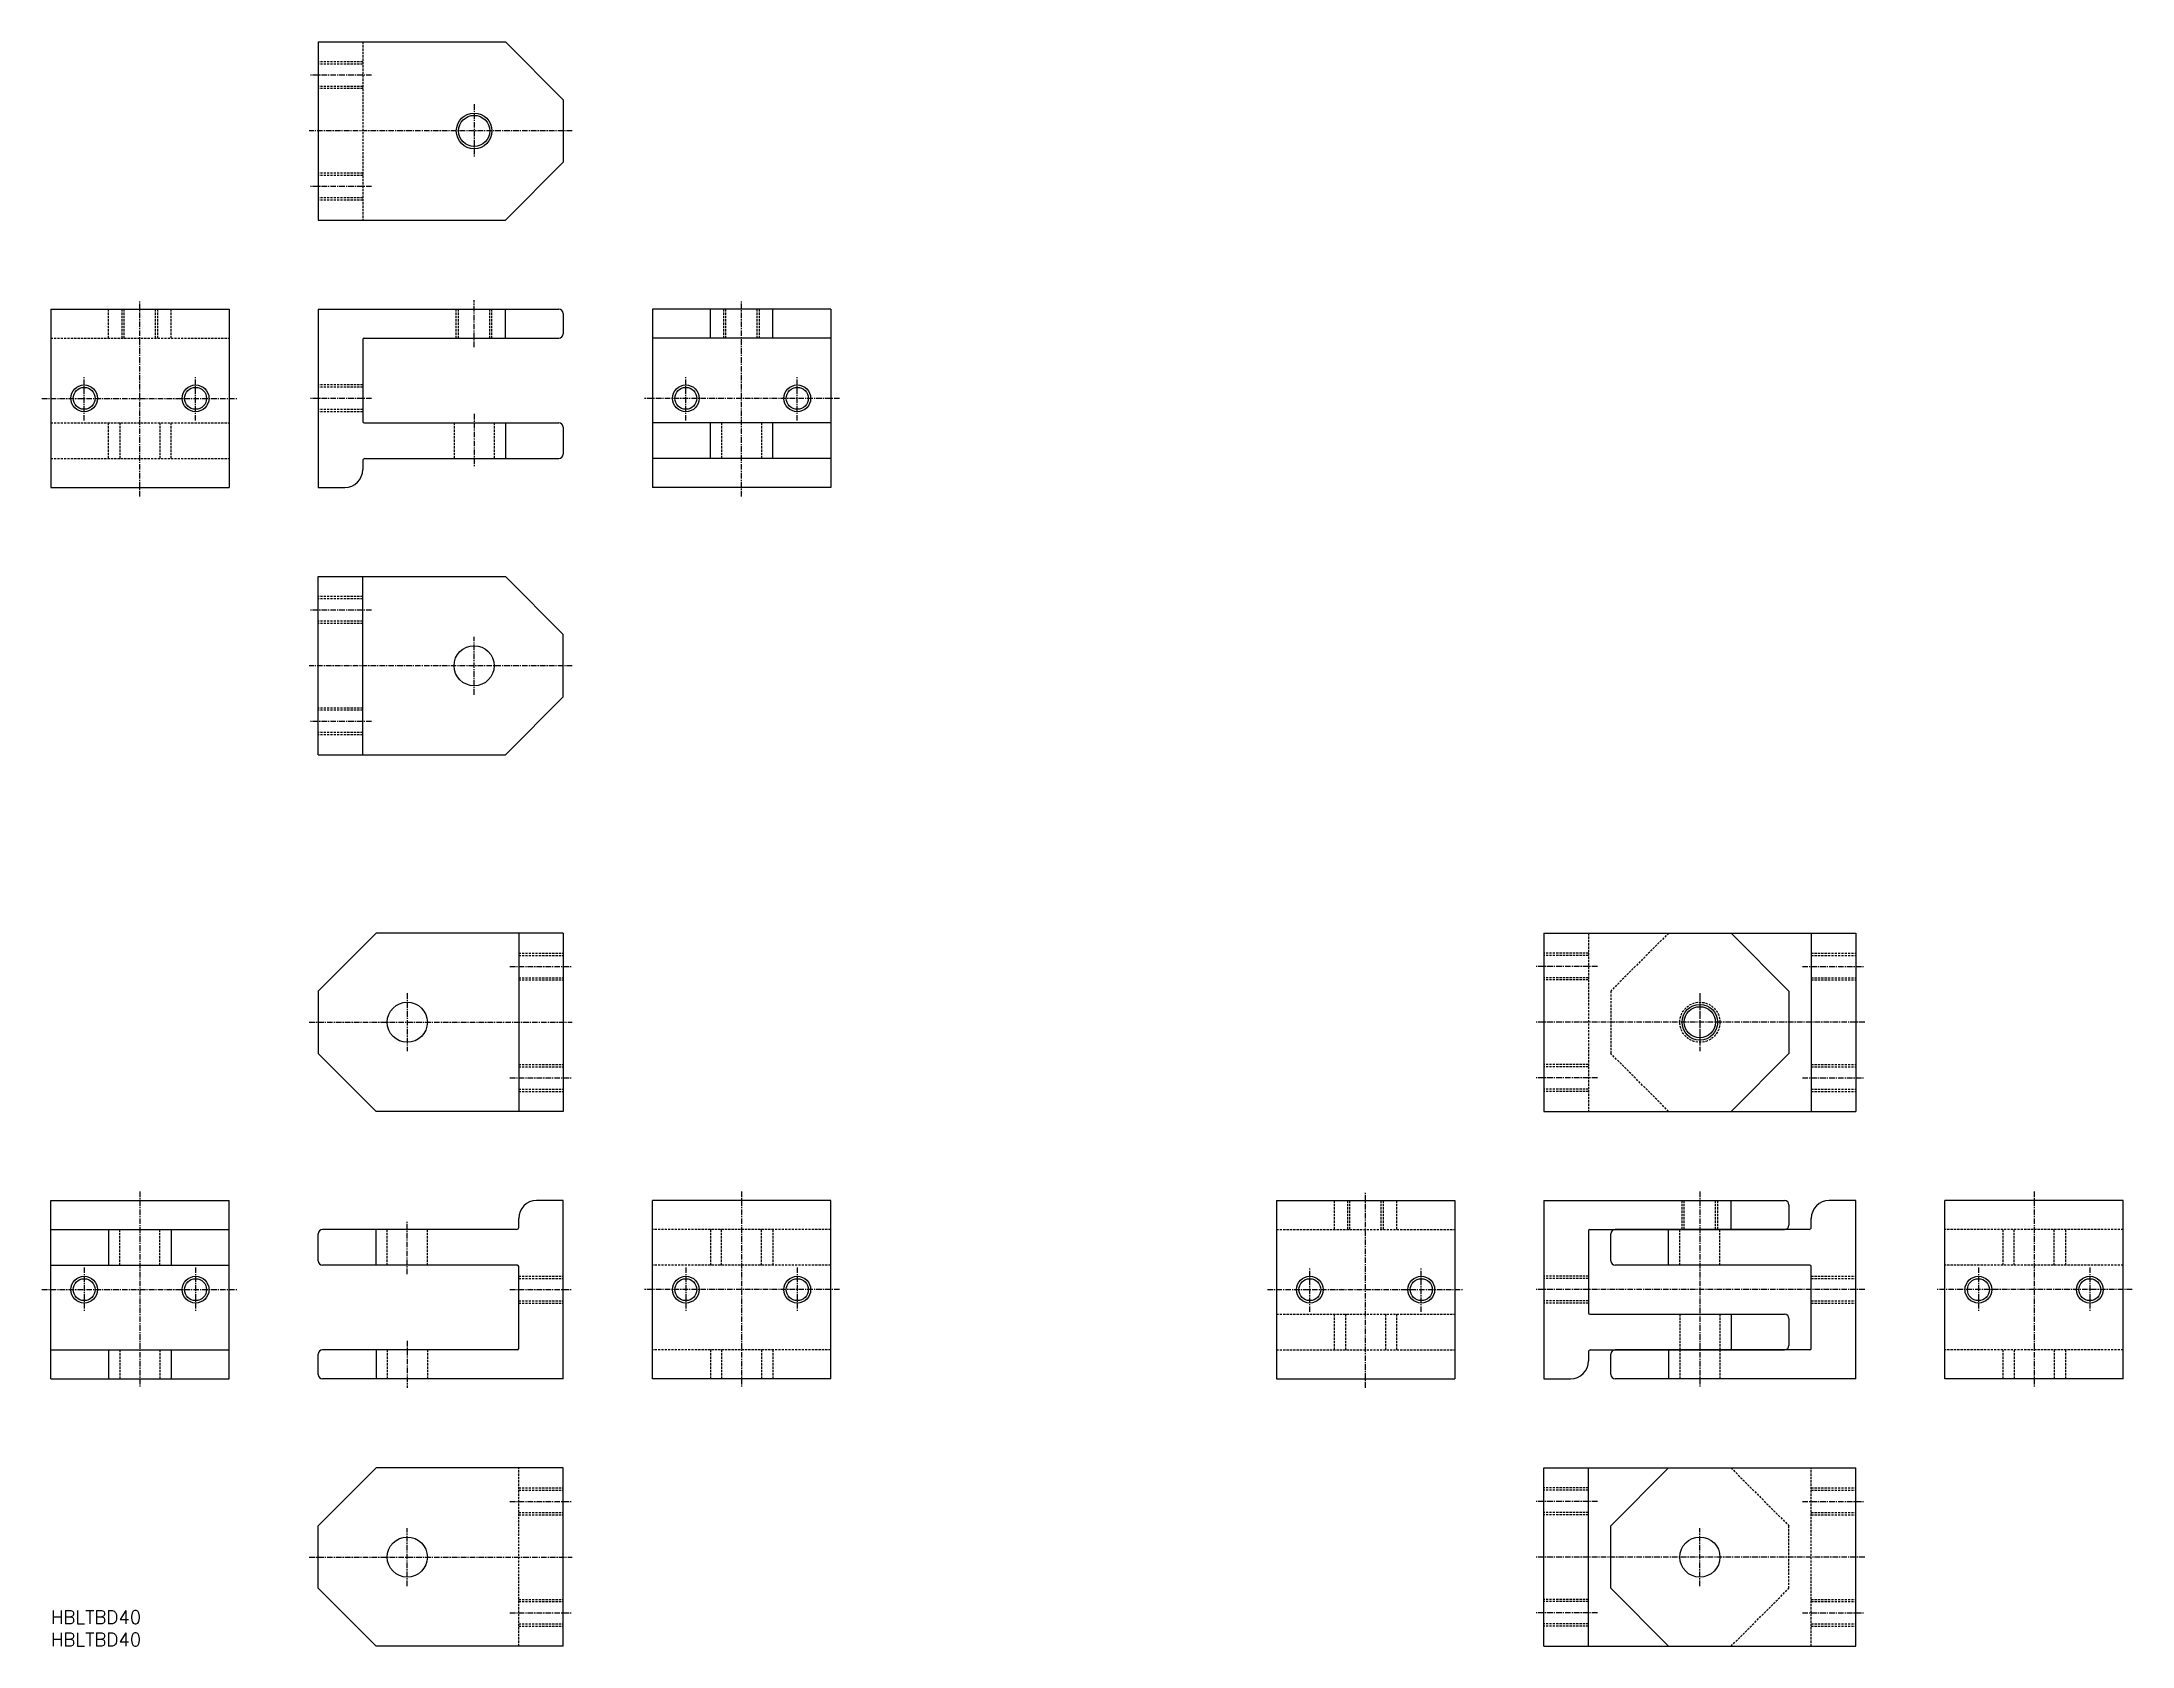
# Model space of a CAD drawing. Extents: x -2 to 467, y 0 to 360.
import ezdxf

# ---------------------------------------------------------------- set-up
doc = ezdxf.new("R2010")
doc.units = 0
doc.header["$MEASUREMENT"] = 0
doc.linetypes.add('CENTER', pattern=[2, 1.25, -0.25, 0.25, -0.25])
doc.linetypes.add('DASHED', pattern=[0.75, 0.5, -0.25])
doc.layers.get('0').update_dxf_attribs({"linetype": 'CONTINUOUS'})
doc.layers.add('CENTER', color=1, linetype='CENTER')
doc.styles.get("Standard").update_dxf_attribs({"font": 'txt.shx', "height": 3, "bigfont": 'bigfont.shx'})

msp = doc.modelspace()

# ---------------------------------------------------------------- linework, layer by layer
at = {"color": 7, "linetype": 'Continuous', "lineweight": -3}
for p, q in [((60, 360), (102, 360)), ((60, 360), (60, 320)), ((102, 360), (115, 347)), ((115, 347), (115, 333)), ((102, 320), (115, 333)), ((60, 320), (102, 320)), ((0, 300), (0, 260)), ((0, 300), (40, 300)), ((40, 300), (40, 260)), ((60, 300), (114, 300)), ((60, 300), (60, 260)), ((102, 293.5), (102, 300)), ((115, 299), (115, 294.5)), ((135, 300), (135, 260)), ((175, 300), (135, 300)), ((148, 293.5), (148, 300)), ((162, 293.5), (162, 300)), ((175, 300), (175, 260)), ((70, 293.2), (70, 274.8)), ((70.3, 293.5), (114, 293.5)), ((175, 293.5), (135, 293.5)), ((70.3, 274.5), (114, 274.5)), ((102, 274.5), (102, 266.5)), ((115, 273.5), (115, 267.5)), ((175, 274.5), (135, 274.5)), ((148, 266.5), (148, 274.5)), ((162, 266.5), (162, 274.5)), ((70, 266), (70, 264)), ((70.5, 266.5), (114, 266.5)), ((175, 266.5), (135, 266.5)), ((0, 260), (40, 260)), ((60, 260), (66, 260)), ((175, 260), (135, 260)), ((60, 240), (102, 240)), ((60, 200), (60, 240)), ((70, 200), (70, 240)), ((102, 240), (115, 227)), ((115, 213), (115, 227)), ((102, 200), (115, 213)), ((60, 200), (102, 200)), ((73, 160), (60, 147)), ((115, 160), (73, 160)), ((105, 160), (105, 120)), ((115, 160), (115, 120)), ((335, 160), (405, 160)), ((335, 160), (335, 120)), ((377, 160), (390, 147)), ((395, 160), (395, 120)), ((405, 160), (405, 120)), ((60, 147), (60, 133)), ((390, 147), (390, 133)), ((73, 120), (60, 133)), ((377, 120), (390, 133)), ((115, 120), (73, 120)), ((335, 120), (405, 120)), ((0, 60), (0, 100)), ((0, 100), (40, 100)), ((40, 60), (40, 100)), ((115, 100), (109, 100)), ((115, 60), (115, 100)), ((135, 60), (135, 100)), ((175, 100), (135, 100)), ((175, 60), (175, 100)), ((275, 100), (275, 60)), ((275, 100), (315, 100)), ((315, 100), (315, 60)), ((335, 100), (389, 100)), ((335, 100), (335, 60)), ((377, 93.5), (377, 100)), ((390, 99), (390, 94.5)), ((405, 100), (399, 100)), ((405, 60), (405, 100)), ((425, 60), (425, 100)), ((465, 100), (425, 100)), ((465, 60), (465, 100)), ((105, 94), (105, 96)), ((395, 94), (395, 96)), ((0, 93.5), (40, 93.5)), ((13, 93.5), (13, 85.5)), ((27, 93.5), (27, 85.5)), ((60, 86.5), (60, 92.5)), ((104.5, 93.5), (61, 93.5)), ((73, 85.5), (73, 93.5)), ((345, 93.2), (345, 74.8)), ((345.3, 93.5), (389, 93.5)), ((350, 86.5), (350, 92.5)), ((394.5, 93.5), (351, 93.5)), ((363, 85.5), (363, 93.5)), ((0, 85.5), (40, 85.5)), ((104.7, 85.5), (61, 85.5)), ((105, 66.8), (105, 85.2)), ((394.7, 85.5), (351, 85.5)), ((395, 66.8), (395, 85.2)), ((345.3, 74.5), (389, 74.5)), ((377, 74.5), (377, 66.5)), ((390, 73.5), (390, 67.5)), ((0, 66.5), (40, 66.5)), ((13, 66.5), (13, 60)), ((27, 66.5), (27, 60)), ((104.7, 66.5), (61, 66.5)), ((73, 66.5), (73, 60)), ((345, 66), (345, 64)), ((345.5, 66.5), (389, 66.5)), ((394.7, 66.5), (351, 66.5)), ((363, 66.5), (363, 60)), ((60, 61), (60, 65.5)), ((350, 61), (350, 65.5)), ((0, 60), (40, 60)), ((115, 60), (61, 60)), ((175, 60), (135, 60)), ((275, 60), (315, 60)), ((335, 60), (341, 60)), ((405, 60), (351, 60)), ((465, 60), (425, 60)), ((73, 40), (60, 27)), ((115, 40), (73, 40)), ((115, 0), (115, 40)), ((335, 40), (405, 40)), ((335, 0), (335, 40)), ((345, 0), (345, 40)), ((363, 40), (350, 27)), ((405, 0), (405, 40)), ((60, 13), (60, 27)), ((350, 13), (350, 27)), ((73, 0), (60, 13)), ((363, 0), (350, 13)), ((115, 0), (73, 0)), ((335, 0), (405, 0))]:
    msp.add_line(p, q, dxfattribs=at)
at = {"color": 3, "linetype": 'DASHED', "lineweight": -3}
for p, q in [((70, 360), (70, 320)), ((70, 355.5), (60, 355.5)), ((70, 355), (60, 355)), ((70, 350), (60, 350)), ((70, 349.5), (60, 349.5)), ((70, 330.5), (60, 330.5)), ((70, 330), (60, 330)), ((70, 325), (60, 325)), ((70, 324.5), (60, 324.5)), ((13, 293.5), (13, 300)), ((16, 293.5), (16, 300)), ((16.5, 293.5), (16.5, 300)), ((23.5, 293.5), (23.5, 300)), ((24, 293.5), (24, 300)), ((27, 293.5), (27, 300)), ((91, 293.5), (91, 300)), ((91.5, 293.5), (91.5, 300)), ((98.5, 293.5), (98.5, 300)), ((99, 293.5), (99, 300)), ((151, 293.5), (151, 300)), ((151.5, 293.5), (151.5, 300)), ((158.5, 293.5), (158.5, 300)), ((159, 293.5), (159, 300)), ((0, 293.5), (40, 293.5)), ((70, 283), (60, 283)), ((70, 282.5), (60, 282.5)), ((70, 277.5), (60, 277.5)), ((70, 277), (60, 277)), ((0, 274.5), (40, 274.5)), ((13, 266.5), (13, 274.5)), ((15.5, 274.5), (15.5, 266.5)), ((24.5, 274.5), (24.5, 266.5)), ((27, 266.5), (27, 274.5)), ((90.5, 274.5), (90.5, 266.5)), ((99.5, 274.5), (99.5, 266.5)), ((150.5, 274.5), (150.5, 266.5)), ((159.5, 274.5), (159.5, 266.5)), ((0, 266.5), (40, 266.5)), ((70, 235.5), (60, 235.5)), ((70, 235), (60, 235)), ((70, 230), (60, 230)), ((70, 229.5), (60, 229.5)), ((70, 210.5), (60, 210.5)), ((70, 210), (60, 210)), ((70, 205), (60, 205)), ((70, 204.5), (60, 204.5)), ((345, 160), (345, 120)), ((363, 160), (350, 147)), ((105, 155.5), (115, 155.5)), ((105, 155), (115, 155)), ((345, 155.5), (335, 155.5)), ((345, 155), (335, 155)), ((395, 155.5), (405, 155.5)), ((395, 155), (405, 155)), ((105, 150), (115, 150)), ((105, 149.5), (115, 149.5)), ((345, 150), (335, 150)), ((345, 149.5), (335, 149.5)), ((350, 147), (350, 133)), ((395, 150), (405, 150)), ((395, 149.5), (405, 149.5)), ((363, 120), (350, 133)), ((105, 130.5), (115, 130.5)), ((105, 130), (115, 130)), ((345, 130.5), (335, 130.5)), ((345, 130), (335, 130)), ((395, 130.5), (405, 130.5)), ((395, 130), (405, 130)), ((105, 125), (115, 125)), ((105, 124.5), (115, 124.5)), ((345, 125), (335, 125)), ((345, 124.5), (335, 124.5)), ((395, 125), (405, 125)), ((395, 124.5), (405, 124.5)), ((288, 93.5), (288, 100)), ((291, 93.5), (291, 100)), ((291.5, 93.5), (291.5, 100)), ((298.5, 93.5), (298.5, 100)), ((299, 93.5), (299, 100)), ((302, 93.5), (302, 100)), ((366, 93.5), (366, 100)), ((366.5, 93.5), (366.5, 100)), ((373.5, 93.5), (373.5, 100)), ((374, 93.5), (374, 100)), ((15.5, 85.5), (15.5, 93.5)), ((24.5, 85.5), (24.5, 93.5)), ((75.5, 85.5), (75.5, 93.5)), ((84.5, 85.5), (84.5, 93.5)), ((175, 93.5), (135, 93.5)), ((148, 93.5), (148, 85.5)), ((150.5, 85.5), (150.5, 93.5)), ((159.5, 85.5), (159.5, 93.5)), ((162, 93.5), (162, 85.5)), ((275, 93.5), (315, 93.5)), ((365.5, 85.5), (365.5, 93.5)), ((374.5, 85.5), (374.5, 93.5)), ((465, 93.5), (425, 93.5)), ((438, 93.5), (438, 85.5)), ((440.5, 85.5), (440.5, 93.5)), ((449.5, 85.5), (449.5, 93.5)), ((452, 93.5), (452, 85.5)), ((175, 85.5), (135, 85.5)), ((465, 85.5), (425, 85.5)), ((105, 83), (115, 83)), ((105, 82.5), (115, 82.5)), ((345, 83), (335, 83)), ((345, 82.5), (335, 82.5)), ((395, 83), (405, 83)), ((395, 82.5), (405, 82.5)), ((105, 77.5), (115, 77.5)), ((105, 77), (115, 77)), ((345, 77.5), (335, 77.5)), ((345, 77), (335, 77)), ((395, 77.5), (405, 77.5)), ((395, 77), (405, 77)), ((275, 74.5), (315, 74.5)), ((288, 66.5), (288, 74.5)), ((290.5, 74.5), (290.5, 66.5)), ((299.5, 74.5), (299.5, 66.5)), ((302, 66.5), (302, 74.5)), ((365.5, 74.5), (365.5, 66.5)), ((374.5, 74.5), (374.5, 66.5)), ((15.5, 66.5), (15.5, 60)), ((24.5, 66.5), (24.5, 60)), ((75.5, 66.5), (75.5, 60)), ((84.5, 66.5), (84.5, 60)), ((175, 66.5), (135, 66.5)), ((148, 66.5), (148, 60)), ((150.5, 66.5), (150.5, 60)), ((159.5, 66.5), (159.5, 60)), ((162, 66.5), (162, 60)), ((275, 66.5), (315, 66.5)), ((365.5, 66.5), (365.5, 60)), ((374.5, 66.5), (374.5, 60)), ((465, 66.5), (425, 66.5)), ((438, 66.5), (438, 60)), ((440.5, 66.5), (440.5, 60)), ((449.5, 66.5), (449.5, 60)), ((452, 66.5), (452, 60)), ((105, 0), (105, 40)), ((377, 40), (390, 27)), ((395, 0), (395, 40)), ((105, 35.5), (115, 35.5)), ((105, 35), (115, 35)), ((345, 35.5), (335, 35.5)), ((345, 35), (335, 35)), ((395, 35.5), (405, 35.5)), ((395, 35), (405, 35)), ((105, 30), (115, 30)), ((105, 29.5), (115, 29.5)), ((345, 30), (335, 30)), ((345, 29.5), (335, 29.5)), ((395, 30), (405, 30)), ((395, 29.5), (405, 29.5)), ((390, 13), (390, 27)), ((105, 10.5), (115, 10.5)), ((105, 10), (115, 10)), ((345, 10.5), (335, 10.5)), ((345, 10), (335, 10)), ((377, 0), (390, 13)), ((395, 10.5), (405, 10.5)), ((395, 10), (405, 10)), ((105, 5), (115, 5)), ((345, 5), (335, 5)), ((395, 5), (405, 5)), ((105, 4.5), (115, 4.5)), ((345, 4.5), (335, 4.5)), ((395, 4.5), (405, 4.5))]:
    msp.add_line(p, q, dxfattribs=at)
at = {"color": 3, "linetype": 'Continuous', "lineweight": -2}
for centre, radius in [((95, 340), 4), ((7.5, 280), 3), ((32.5, 280), 3), ((142.5, 280), 3), ((167.5, 280), 3), ((370, 140), 4), ((7.5, 80), 3), ((32.5, 80), 3), ((142.5, 80), 3), ((167.5, 80), 3), ((282.5, 80), 3), ((307.5, 80), 3), ((432.5, 80), 3), ((457.5, 80), 3)]:
    msp.add_circle(centre, radius, dxfattribs=at)
at = {"color": 7, "linetype": 'Continuous', "lineweight": -3}
for centre, radius in [((95, 340), 3.5), ((7.5, 280), 2.46), ((32.5, 280), 2.46), ((142.5, 280), 2.46), ((167.5, 280), 2.46), ((95, 220), 4.5), ((80, 140), 4.5), ((370, 140), 3.5), ((7.5, 80), 2.46), ((32.5, 80), 2.46), ((142.5, 80), 2.46), ((167.5, 80), 2.46), ((282.5, 80), 2.46), ((307.5, 80), 2.46), ((432.5, 80), 2.46), ((457.5, 80), 2.46), ((80, 20), 4.5), ((370, 20), 4.5)]:
    msp.add_circle(centre, radius, dxfattribs=at)
at = {"color": 3, "linetype": 'DASHED', "lineweight": -3}
msp.add_circle((370, 140), 4.5, dxfattribs=at)
at = {"color": 7, "linetype": 'Continuous', "lineweight": -3}
for centre, radius, start, end in [((114, 299), 1, 0, 90), ((70.3, 293.2), 0.3, 90, 180), ((114, 294.5), 1, 270, 0), ((70.3, 274.8), 0.3, 180, 270), ((114, 273.5), 1, 0, 90), ((114, 267.5), 1, 270, 0), ((66, 264), 4, 270, 0), ((70.5, 266), 0.5, 90, 180), ((109, 96), 4, 90, 180), ((389, 99), 1, 0, 90), ((399, 96), 4, 90, 180), ((104.5, 94), 0.5, 270, 0), ((389, 94.5), 1, 270, 0), ((394.5, 94), 0.5, 270, 0), ((61, 92.5), 1, 90, 180), ((345.3, 93.2), 0.3, 90, 180), ((351, 92.5), 1, 90, 180), ((61, 86.5), 1, 180, 270), ((104.7, 85.2), 0.3, 0, 90), ((351, 86.5), 1, 180, 270), ((394.7, 85.2), 0.3, 0, 90), ((345.3, 74.8), 0.3, 180, 270), ((389, 73.5), 1, 0, 90), ((61, 65.5), 1, 90, 180), ((104.7, 66.8), 0.3, 270, 0), ((345.5, 66), 0.5, 90, 180), ((351, 65.5), 1, 90, 180), ((389, 67.5), 1, 270, 0), ((394.7, 66.8), 0.3, 270, 0), ((61, 61), 1, 180, 270), ((341, 64), 4, 270, 0), ((351, 61), 1, 180, 270)]:
    msp.add_arc(centre, radius, start, end, dxfattribs=at)
at = {"layer": 'CENTER', "color": 1, "linetype": 'CENTER', "lineweight": -3}
for p, q in [((72, 352.5), (58, 352.5)), ((95, 346), (95, 334)), ((117, 340), (58, 340)), ((72, 327.5), (58, 327.5)), ((20, 258), (20, 302)), ((95, 291.5), (95, 302)), ((155, 258), (155, 302)), ((7.5, 275), (7.5, 285)), ((32.5, 275), (32.5, 285)), ((142.5, 275), (142.5, 285)), ((167.5, 275), (167.5, 285)), ((-2, 280), (42, 280)), ((72, 280), (58, 280)), ((177, 280), (133, 280)), ((95, 276.5), (95, 264.5)), ((72, 232.5), (58, 232.5)), ((95, 213.5), (95, 226.5)), ((117, 220), (58, 220)), ((72, 207.5), (58, 207.5)), ((103, 152.5), (117, 152.5)), ((347, 152.5), (333, 152.5)), ((393, 152.5), (407, 152.5)), ((80, 146.5), (80, 133.5)), ((370, 146.5), (370, 133.5)), ((370, 146), (370, 134)), ((58, 140), (117, 140)), ((407, 140), (333, 140)), ((103, 127.5), (117, 127.5)), ((347, 127.5), (333, 127.5)), ((393, 127.5), (407, 127.5)), ((20, 102), (20, 58)), ((155, 102), (155, 58)), ((295, 58), (295, 102)), ((370, 102), (370, 58)), ((445, 102), (445, 58)), ((80, 83.5), (80, 95.5)), ((7.5, 85), (7.5, 75)), ((32.5, 85), (32.5, 75)), ((142.5, 85), (142.5, 75)), ((167.5, 85), (167.5, 75)), ((282.5, 75), (282.5, 85)), ((307.5, 75), (307.5, 85)), ((432.5, 85), (432.5, 75)), ((457.5, 85), (457.5, 75)), ((-2, 80), (42, 80)), ((103, 80), (117, 80)), ((177, 80), (133, 80)), ((273, 80), (317, 80)), ((407, 80), (333, 80)), ((467, 80), (423, 80)), ((80, 68.5), (80, 58)), ((103, 32.5), (117, 32.5)), ((347, 32.5), (333, 32.5)), ((393, 32.5), (407, 32.5)), ((80, 13.5), (80, 26.5)), ((370, 13.5), (370, 26.5)), ((370, 13.5), (370, 26.5)), ((58, 20), (117, 20)), ((407, 20), (333, 20)), ((103, 7.5), (117, 7.5)), ((347, 7.5), (333, 7.5)), ((393, 7.5), (407, 7.5))]:
    msp.add_line(p, q, dxfattribs=at)

# ---------------------------------------------------------------- texts
at = {"color": 7, "linetype": 'Continuous', "lineweight": -3}
for p in [(0, 5), (0, 0)]:
    msp.add_text('HBLTBD40', height=3, dxfattribs=at).set_placement(p)

doc.saveas('drawing.dxf')
